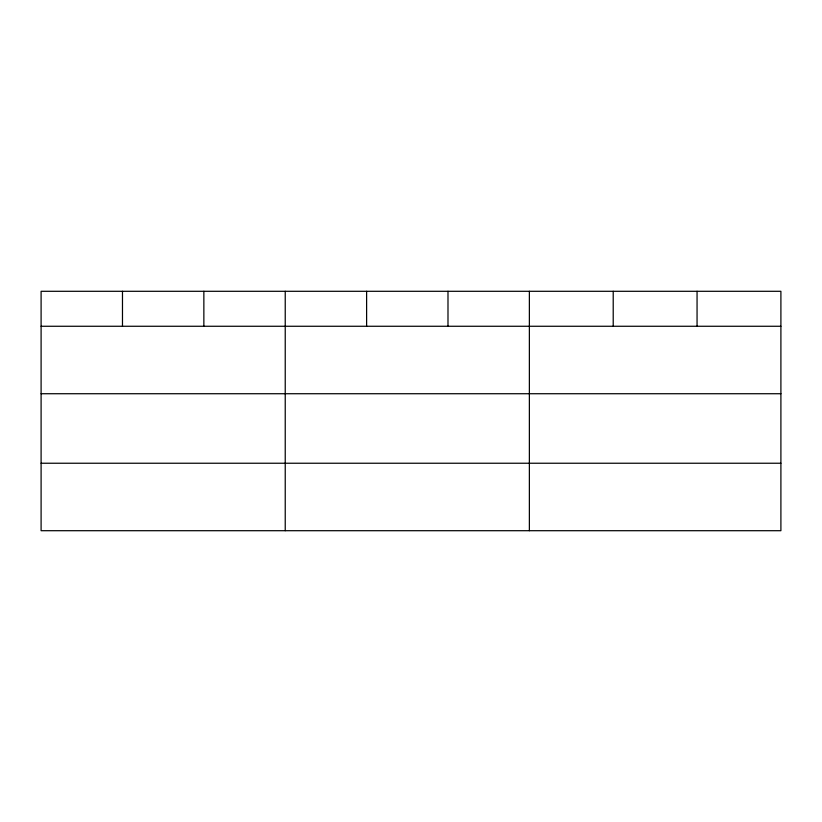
<?xml version="1.0" encoding="UTF-8"?>
<svg xmlns="http://www.w3.org/2000/svg" width="822" height="822" viewBox="0 0 822 822"><rect width="100%" height="100%" fill="white"/><g stroke="black" fill="none" stroke-linecap="round" stroke-linejoin="round"><path stroke-width="1.23" d="M780.9 393.728L780.9 291.296L41.1 291.296L41.1 530.704L780.9 530.704L780.9 393.728L41.1 393.728M41.1 326.262L780.9 326.262M41.1 463.238L780.9 463.238M697.056 291.296L697.056 326.262M613.212 291.296L613.212 326.262M529.368 291.296L529.368 530.704M447.99 291.296L447.99 326.262M366.612 291.296L366.612 326.262M285.234 291.296L285.234 530.704M203.856 291.296L203.856 326.262M122.478 291.296L122.478 326.262"/></g></svg>
